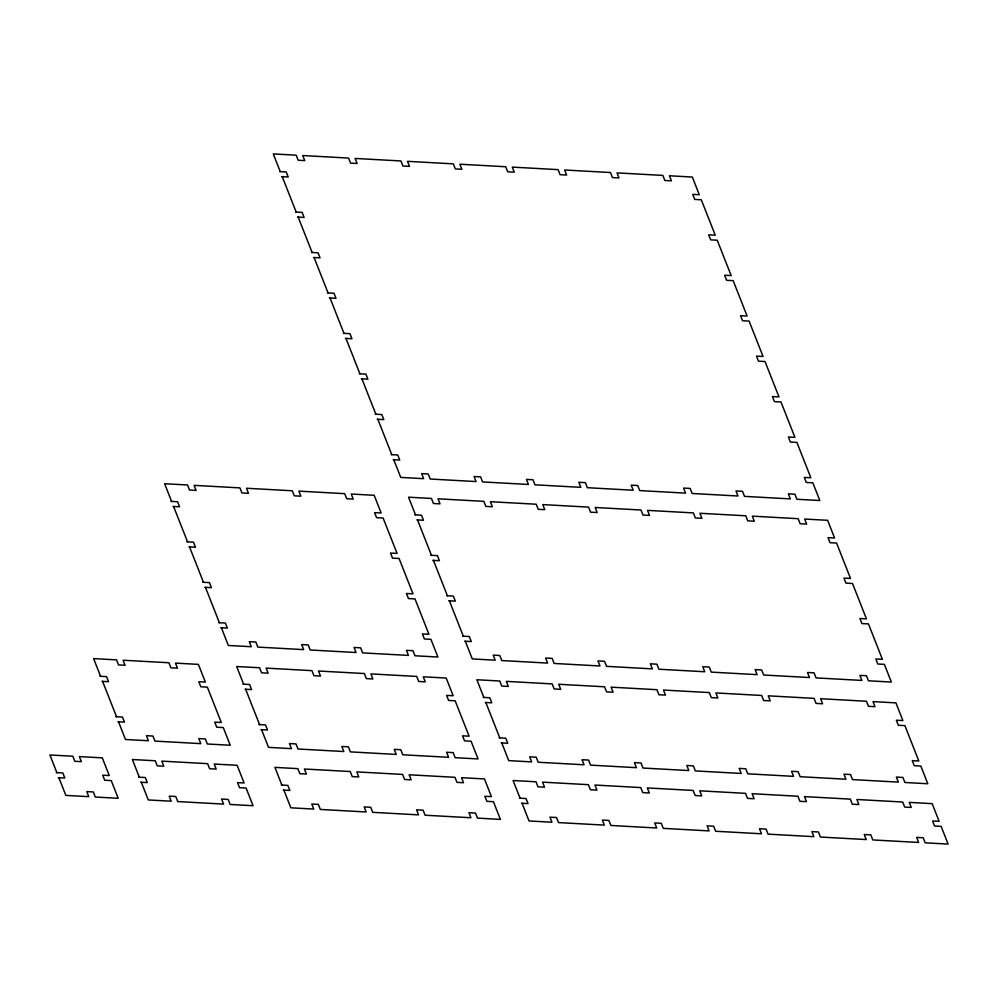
<?xml version="1.0" encoding="UTF-8"?>
<svg xmlns="http://www.w3.org/2000/svg" width="998" height="998" viewBox="0 0 998 998"><rect width="100%" height="100%" fill="white"/><g stroke="black" fill="none" stroke-linecap="round" stroke-linejoin="round"><path stroke-width="1.5" d="M279.652 171.581L286.201 171.943L288.197 176.995L281.648 176.634M295.595 212.013L302.144 212.374L304.128 217.427L297.579 217.065M311.526 252.444L318.075 252.806L320.071 257.858L313.522 257.496M327.469 292.888L334.006 293.25L336.002 298.302L329.452 297.94M343.399 333.32L349.949 333.681L351.945 338.734L345.395 338.372M359.33 373.751L365.879 374.113L367.875 379.165L361.326 378.803M375.273 414.195L381.822 414.557L383.806 419.609L377.256 419.247M391.204 454.626L397.753 454.988L399.749 460.041L393.2 459.679M171.02 501.383L177.569 501.745L179.565 506.797L173.016 506.435M414.931 514.843L421.48 515.205L423.476 520.257L416.927 519.896M186.95 541.827L193.5 542.188L195.496 547.241L188.946 546.879M430.874 555.287L437.423 555.636L439.407 560.701L432.87 560.34M202.893 582.258L209.443 582.62L211.426 587.672L204.889 587.311M446.805 595.719L453.354 596.08L455.35 601.133L448.801 600.771M218.824 622.69L225.373 623.051L227.369 628.104L220.82 627.742M462.748 636.15L469.297 636.512L471.281 641.564L464.731 641.203M100.012 676.257L106.561 676.619L108.545 681.684L102.008 681.322M243.05 684.154L249.6 684.516L251.583 689.568L245.046 689.206M483.257 697.415L489.806 697.777L491.802 702.829L485.253 702.467M115.943 716.701L122.492 717.063L124.488 722.115L117.939 721.754M258.981 724.585L265.53 724.947L267.526 730.012L260.977 729.65M499.187 737.846L505.736 738.208L507.733 743.26L501.183 742.899M56.287 772.627L62.837 772.976L64.833 778.041L58.283 777.679M138.747 777.168L145.296 777.529L147.28 782.582L140.743 782.22M281.311 785.039L287.861 785.401L289.857 790.453L283.307 790.092M519.496 798.175L526.033 798.537L528.029 803.602L521.48 803.24M280.238 171.606L273.265 153.917L296.181 155.177L298.177 160.241L304.727 160.603L302.731 155.538L348.564 158.071L350.56 163.123L357.109 163.485L355.113 158.433L400.947 160.965L402.942 166.017L409.492 166.379L407.496 161.327L453.329 163.859L455.325 168.912L461.874 169.273L459.878 164.221L505.712 166.741L507.708 171.793L514.257 172.155L512.261 167.103L558.094 169.635L560.09 174.687L566.639 175.049L564.643 169.997L610.477 172.529L612.473 177.582L619.022 177.943L617.026 172.891L662.859 175.411L664.855 180.476L671.405 180.838L669.409 175.773L692.325 177.045L699.299 194.735L692.749 194.373L694.745 199.425L701.295 199.787L715.242 235.166L708.692 234.804L710.676 239.857L717.225 240.219L731.172 275.61L724.623 275.248L726.619 280.301L733.168 280.663L747.103 316.042L740.566 315.68L742.549 320.732L749.099 321.094L763.046 356.473L756.496 356.111L758.492 361.164L765.042 361.526L778.976 396.917L772.427 396.555L774.423 401.608L780.972 401.969L794.919 437.349L788.37 436.987L790.354 442.039L796.903 442.401L810.85 477.78L804.301 477.418L806.297 482.471L812.846 482.832L819.82 500.534L796.891 499.262L794.907 494.21L788.358 493.848L790.354 498.9L744.508 496.368L742.524 491.315L735.975 490.954L737.971 496.006L692.125 493.486L690.142 488.434L683.593 488.072L685.576 493.124L639.743 490.592L637.759 485.539L631.21 485.178L633.194 490.23L587.36 487.698L585.377 482.645L578.828 482.284L580.811 487.336L534.978 484.816L532.994 479.751L526.445 479.389L528.429 484.454L482.595 481.922L480.599 476.869L474.062 476.508L476.046 481.56L430.213 479.028L428.217 473.975L421.68 473.613L423.663 478.666L400.747 477.406L393.773 459.716M282.234 176.658L296.169 212.038M298.165 217.102L312.112 252.482M314.096 257.534L328.043 292.913M330.039 297.965L343.973 333.357M345.969 338.409L359.916 373.788M361.912 378.841L375.847 414.22M377.843 419.272L391.79 454.664M415.517 514.881L408.544 497.191L431.46 498.451L433.456 503.503L440.006 503.865L438.01 498.813L483.843 501.345L485.839 506.398L492.388 506.759L490.392 501.707L536.225 504.227L538.221 509.292L544.771 509.654L542.775 504.589L588.608 507.121L590.604 512.174L597.153 512.535L595.157 507.483L640.99 510.015L642.986 515.068L649.536 515.43L647.54 510.377L693.373 512.91L695.369 517.962L701.918 518.324L699.922 513.271L745.755 515.791L747.751 520.844L754.301 521.206L752.305 516.153L798.15 518.686L800.134 523.738L806.683 524.1L804.687 519.047L827.616 520.307L834.577 537.997L828.028 537.635L830.024 542.7L836.574 543.062L850.521 578.441L843.971 578.079L845.967 583.131L852.504 583.493L866.451 618.872L859.902 618.511L861.898 623.563L868.447 623.925L882.394 659.304L875.845 658.942L877.828 664.007L884.378 664.369L891.351 682.058L868.435 680.786L866.439 675.733L859.889 675.372L861.885 680.424L816.052 677.904L814.056 672.839L807.507 672.49L809.503 677.542L763.67 675.01L761.674 669.957L755.124 669.596L757.12 674.648L711.287 672.116L709.291 667.063L702.742 666.701L704.738 671.754L658.905 669.234L656.909 664.169L650.359 663.807L652.355 668.872L606.522 666.34L604.526 661.287L597.977 660.925L599.973 665.978L554.139 663.445L552.144 658.393L545.594 658.031L547.59 663.084L501.757 660.551L499.761 655.499L493.212 655.137L495.208 660.189L472.291 658.93L465.317 641.24M417.513 519.933L431.448 555.312M433.444 560.365L447.391 595.744M449.374 600.808L463.322 636.188M483.843 697.44L476.869 679.75L499.786 681.01L501.769 686.075L508.319 686.437L506.335 681.372L552.168 683.904L554.164 688.957L560.701 689.319L558.718 684.266L604.551 686.799L606.547 691.851L613.084 692.213L611.1 687.16L656.934 689.693L658.93 694.745L665.466 695.107L663.483 690.055L709.316 692.575L711.312 697.639L717.861 697.989L715.865 692.936L761.699 695.469L763.695 700.521L770.244 700.883L768.248 695.831L814.081 698.363L816.077 703.415L822.626 703.777L820.63 698.725L866.464 701.245L868.46 706.31L875.009 706.671L873.013 701.606L895.93 702.879L902.903 720.568L896.354 720.207L898.35 725.259L904.899 725.621L918.834 761L912.284 760.638L914.28 765.691L920.83 766.052L927.803 783.742L904.887 782.482L902.891 777.43L896.341 777.068L898.337 782.12L852.504 779.588L850.508 774.535L843.959 774.174L845.955 779.226L800.122 776.706L798.126 771.654L791.576 771.292L793.572 776.344L747.739 773.812L745.743 768.759L739.194 768.398L741.19 773.45L695.356 770.918L693.361 765.865L686.811 765.503L688.807 770.556L642.974 768.036L640.978 762.971L634.429 762.609L636.425 767.674L590.579 765.142L588.595 760.089L582.046 759.728L584.042 764.78L538.196 762.247L536.213 757.195L529.664 756.833L531.66 761.886L508.731 760.626L501.769 742.936M485.826 702.492L499.773 737.884M520.07 798.213L513.097 780.523L536.013 781.783L538.009 786.836L544.559 787.197L542.563 782.145L588.396 784.678L590.392 789.73L596.941 790.092L594.945 785.039L640.778 787.572L642.774 792.624L649.324 792.986L647.328 787.933L693.161 790.453L695.157 795.518L701.706 795.88L699.71 790.815L745.543 793.348L747.539 798.4L754.089 798.762L752.093 793.709L797.938 796.242L799.922 801.294L806.471 801.656L804.475 796.604L850.321 799.136L852.304 804.188L858.854 804.55L856.858 799.498L902.703 802.018L904.687 807.07L911.236 807.432L909.253 802.38L932.169 803.652L939.13 821.342L932.594 820.98L934.577 826.032L941.126 826.394L948.1 844.083L925.183 842.823L923.187 837.759L916.638 837.397L918.634 842.462L872.801 839.929L870.805 834.877L864.256 834.515L866.252 839.567L820.418 837.035L818.422 831.983L811.873 831.621L813.869 836.673L768.036 834.141L766.04 829.089L759.49 828.727L761.486 833.779L715.653 831.259L713.657 826.207L707.108 825.845L709.104 830.897L663.271 828.365L661.275 823.313L654.725 822.951L656.721 828.003L610.888 825.471L608.892 820.418L602.343 820.057L604.339 825.109L558.506 822.589L556.51 817.524L549.96 817.162L551.956 822.227L529.04 820.955L522.066 803.265M171.606 501.42L164.633 483.731L187.549 484.991L189.533 490.043L196.082 490.405L194.099 485.352L239.932 487.885L241.928 492.937L248.465 493.299L246.481 488.247L292.314 490.779L294.31 495.831L300.847 496.193L298.864 491.128L344.697 493.661L346.693 498.713L353.23 499.075L351.246 494.022L374.163 495.295L381.136 512.984L374.587 512.623L376.583 517.675L383.12 518.037L397.067 553.416L390.517 553.054L392.513 558.107L399.063 558.468L413.01 593.847L406.46 593.486L408.444 598.551L414.993 598.912L428.94 634.291L422.391 633.93L424.387 638.982L430.936 639.344L437.897 657.033L414.981 655.773L412.997 650.708L406.448 650.347L408.444 655.412L362.598 652.879L360.615 647.827L354.065 647.465L356.049 652.517L310.216 649.985L308.232 644.933L301.683 644.571L303.666 649.623L257.833 647.091L255.85 642.038L249.3 641.677L251.284 646.729L228.367 645.469L221.394 627.779M173.59 506.473L187.537 541.852M189.533 546.904L203.467 582.283M205.463 587.348L219.41 622.727M243.624 684.191L236.663 666.502L259.58 667.762L261.563 672.814L268.113 673.176L266.117 668.124L311.962 670.656L313.946 675.708L320.495 676.07L318.512 671.018L364.345 673.538L366.328 678.603L372.878 678.964L370.894 673.9L416.727 676.432L418.711 681.484L425.26 681.846L423.277 676.794L446.193 678.054L453.167 695.756L446.617 695.394L448.601 700.446L455.15 700.808L469.097 736.187L462.548 735.825L464.544 740.878L471.093 741.24L478.054 758.929L455.138 757.669L453.154 752.617L446.605 752.255L448.601 757.307L402.755 754.775L400.772 749.723L394.222 749.361L396.206 754.413L350.373 751.881L348.389 746.828L341.84 746.467L343.823 751.519L297.99 748.999L296.007 743.934L289.457 743.572L291.441 748.637L268.524 747.365L261.551 729.675M245.62 689.244L259.567 724.623M281.898 785.064L274.924 767.375L297.841 768.647L299.837 773.7L306.386 774.061L304.39 769.009L350.223 771.529L352.219 776.594L358.769 776.955L356.773 771.891L402.606 774.423L404.602 779.475L411.151 779.837L409.155 774.785L454.988 777.317L456.984 782.37L463.534 782.731L461.538 777.679L484.454 778.939L491.428 796.629L484.878 796.267L486.874 801.332L493.424 801.681L500.397 819.383L477.481 818.111L475.485 813.058L468.935 812.696L470.931 817.749L425.098 815.216L423.102 810.164L416.553 809.802L418.549 814.867L372.703 812.335L370.72 807.282L364.17 806.92L366.166 811.973L320.321 809.44L318.337 804.388L311.788 804.026L313.784 809.079L290.855 807.819L283.894 790.129M100.586 676.295L93.612 658.605L116.541 659.865L118.525 664.918L125.074 665.279L123.078 660.227L168.924 662.759L170.907 667.812L177.457 668.173L175.473 663.121L198.39 664.381L205.351 682.071L198.814 681.709L200.798 686.774L207.347 687.135L221.294 722.515L214.745 722.153L216.741 727.205L223.29 727.567L230.251 745.256L207.334 743.997L205.351 738.932L198.802 738.57L200.785 743.635L154.952 741.102L152.968 736.05L146.419 735.688L148.403 740.741L125.486 739.481L118.513 721.779M102.582 681.347L116.529 716.726M139.321 777.205L132.36 759.515L155.276 760.775L157.26 765.828L163.809 766.19L161.826 761.137L207.659 763.67L209.642 768.722L216.192 769.084L214.208 764.031L237.125 765.291L244.098 782.981L237.549 782.619L239.532 787.672L246.082 788.033L253.055 805.723L230.139 804.463L228.143 799.41L221.593 799.049L223.589 804.101L177.756 801.569L175.76 796.516L169.211 796.155L171.207 801.207L148.29 799.947L141.317 782.257M56.874 772.652L49.9 754.962L72.817 756.222L74.813 761.287L81.362 761.649L79.366 756.584L102.283 757.856L109.256 775.546L102.707 775.184L104.703 780.236L111.252 780.598L118.213 798.288L95.297 797.028L93.313 791.975L86.764 791.614L88.747 796.666L65.831 795.394L58.87 777.704"/></g></svg>
